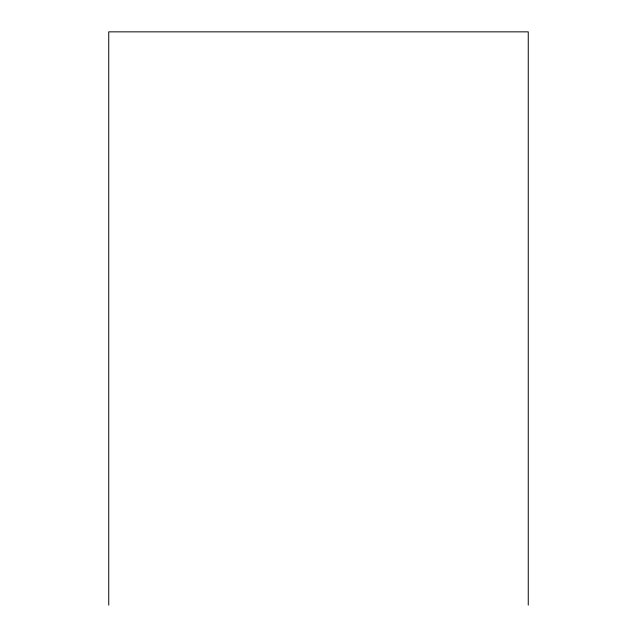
<?xml version="1.0" encoding="UTF-8"?>
<svg xmlns="http://www.w3.org/2000/svg" width="637" height="637" viewBox="0 0 637 637"><rect width="100%" height="100%" fill="white"/><g stroke="black" fill="none" stroke-linecap="round" stroke-linejoin="round"><path stroke-width="0.96" d="M528.256 605.15L528.256 31.85L108.744 31.85L108.744 605.15"/></g></svg>
